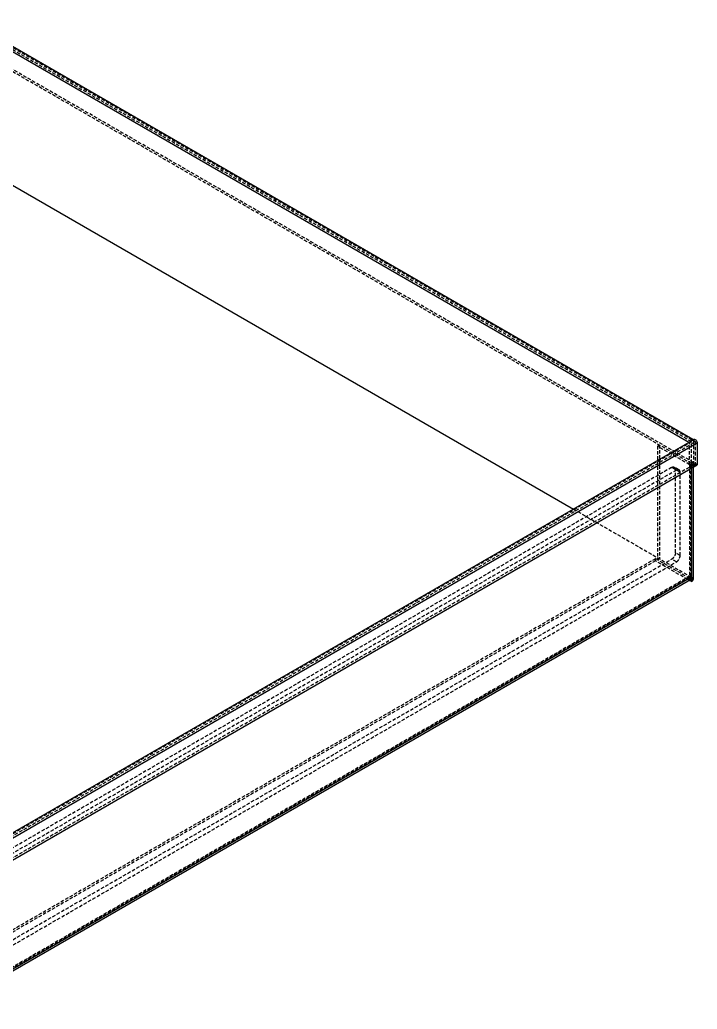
# Model space of a CAD drawing. Header units: millimetres. Extents: x 10653 to 40244, y 19163 to 29561.
# Drawn here: x 17873.1 to 18126.1, y 19945.5 to 20315 of the extents above; entities that cross this region are included whole.
import ezdxf

# ---------------------------------------------------------------- set-up
doc = ezdxf.new("R2010")
doc.units = ezdxf.units.MM
doc.linetypes.add('HIDDEN', pattern=[1.905, 1.27, -0.635])
doc.layers.add('02___PRT_ALL_AXES', color=7, linetype='Continuous')
doc.layers.add('DEFAULT_2', color=8, linetype='HIDDEN')

msp = doc.modelspace()

# ---------------------------------------------------------------- linework, layer by layer
at = {"color": 7, "linetype": 'Continuous'}
for p, q in [((18122.936, 20157.213), (17852.406, 20313.4)), ((18124.436, 20158.318), (17853.613, 20314.675)), ((17852.406, 20263.594), (18079.802, 20132.31)), ((18123.936, 20147.654), (18123.936, 20105.196)), ((18124.522, 20147.993), (18124.522, 20106.013)), ((18123.936, 20106.829), (17864.783, 19957.208)), ((18123.522, 20105.914), (17864.783, 19956.531)), ((18123.936, 20105.196), (18123.229, 20105.605))]:
    msp.add_line(p, q, dxfattribs=at)
at = {"color": 3, "linetype": 'Continuous'}
for p, q in [((17852.116, 20000.856), (18124.85, 20158.318)), ((17853.823, 19999.87), (18126.057, 20157.044)), ((18126.057, 20157.044), (18126.057, 20148.879)), ((17860.894, 19995.788), (18126.057, 20148.879)), ((18123.229, 20105.745), (18123.229, 20105.605))]:
    msp.add_line(p, q, dxfattribs=at)
at = {"color": 7, "linetype": 'Continuous'}
for points, knots in [([(18123.294, 20157.422), (18123.342, 20157.573), (18123.483, 20157.854), (18123.737, 20158.141), (18123.97, 20158.296), (18124.138, 20158.36), (18124.298, 20158.372), (18124.395, 20158.342), (18124.436, 20158.318)], [0, 0, 0, 0, 0.2957128, 0.5796635, 0.7052272, 0.8158571, 0.9123991, 1, 1, 1, 1]), ([(18124.436, 20158.318), (18124.451, 20158.31), (18124.509, 20158.27), (18124.554, 20158.212), (18124.579, 20158.164)], [0, 0, 0, 0, 0.2423189, 1, 1, 1, 1]), ([(18123.936, 20106.829), (18123.936, 20106.638), (18123.895, 20106.357), (18123.711, 20106.056), (18123.588, 20105.952), (18123.522, 20105.914)], [0, 0, 0, 0, 0.5476871, 0.7815608, 1, 1, 1, 1]), ([(18123.936, 20105.196), (18124.101, 20105.292), (18124.325, 20105.468), (18124.494, 20105.778), (18124.522, 20105.937), (18124.522, 20106.013)], [0, 0, 0, 0, 0.547692, 0.7815607, 1, 1, 1, 1])]:
    msp.add_open_spline(points, degree=3, knots=knots, dxfattribs=at)
at = {"color": 3, "linetype": 'Continuous'}
msp.add_open_spline([(18124.85, 20158.319), (18124.9, 20158.347), (18125.026, 20158.38), (18125.228, 20158.339), (18125.434, 20158.226), (18125.705, 20157.986), (18125.959, 20157.593), (18126.057, 20157.223), (18126.057, 20157.044)], degree=3, knots=[0, 0, 0, 0, 0.0871518, 0.1868783, 0.3045667, 0.4387124, 0.7301534, 1, 1, 1, 1], dxfattribs=at)
at = {"layer": '02___PRT_ALL_AXES', "color": 8, "linetype": 'HIDDEN'}
msp.add_line((17843.216, 19994.563), (18125.35, 20157.452), dxfattribs=at)
at = {"layer": 'DEFAULT_2', "color": 8, "linetype": 'HIDDEN'}
for p, q in [((17852.406, 20315.033), (18126.057, 20157.044)), ((18123.936, 20157.452), (17853.113, 20313.809)), ((18123.936, 20149.287), (17853.113, 20305.644)), ((18124.643, 20149.696), (17853.82, 20306.052)), ((17842.509, 19994.971), (18124.643, 20157.861)), ((18123.229, 20157.044), (18122.936, 20157.213)), ((18123.229, 20148.879), (18123.229, 20157.044)), ((18123.936, 20147.654), (18123.936, 20157.452)), ((18124.643, 20157.861), (18124.643, 20148.879)), ((18125.35, 20157.452), (18125.35, 20148.471)), ((18111.915, 20156.227), (18111.208, 20155.819)), ((18123.229, 20148.879), (18111.208, 20155.819)), ((18111.208, 20155.819), (18111.208, 20113.361)), ((18111.915, 20156.227), (18111.915, 20113.769)), ((18124.643, 20149.696), (18123.229, 20148.879)), ((17843.216, 19986.398), (18123.229, 20148.063)), ((18116.511, 20147.859), (17855.59, 19997.216)), ((18118.279, 20146.838), (17857.358, 19996.196)), ((18119.693, 20146.021), (18116.511, 20147.859)), ((18119.279, 20146.937), (18117.511, 20147.958)), ((18117.926, 20116.015), (18117.926, 20147.042)), ((18119.693, 20114.994), (18119.693, 20146.021)), ((18123.229, 20148.063), (18124.643, 20148.879)), ((18123.229, 20148.879), (18123.229, 20105.745)), ((18123.229, 20148.063), (18123.936, 20147.654)), ((18124.011, 20149.242), (18123.266, 20148.856)), ((18123.522, 20148.471), (18123.522, 20106.013)), ((18124.522, 20148.471), (18124.522, 20147.993)), ((18124.643, 20148.879), (18125.35, 20149.287)), ((18124.643, 20148.879), (18125.35, 20148.471)), ((18126.057, 20148.879), (18125.35, 20149.287)), ((18079.802, 20132.31), (18123.936, 20106.829)), ((18110.501, 20113.769), (17831.195, 19952.513)), ((18110.501, 20112.953), (17831.195, 19951.696)), ((17855.59, 19962.923), (18116.511, 20113.565)), ((17857.358, 19961.903), (18118.279, 20112.545)), ((18123.229, 20106.421), (18110.501, 20113.769)), ((18110.501, 20112.953), (18110.501, 20113.769)), ((18122.522, 20106.013), (18110.501, 20112.953)), ((18111.915, 20113.769), (18111.208, 20113.361)), ((18118.279, 20112.545), (18116.511, 20113.565)), ((18119.693, 20114.994), (18117.926, 20116.015)), ((18123.229, 20107.238), (17843.216, 19945.573)), ((18123.022, 20106.78), (17843.716, 19945.523)), ((18122.522, 20106.013), (18122.522, 20106.829)), ((18122.599, 20105.971), (18122.56, 20106.808))]:
    msp.add_line(p, q, dxfattribs=at)
for centre, radius, start, end in [((18122.777, 20148.096), 0.905, 57.24995, 60.01965), ((18123.032, 20147.72), 1.809, 57.24995, 60.01965), ((18122.974, 20107.612), 0.905, 239.98147, 242.75124), ((18123.427, 20107.579), 1.809, 239.98147, 242.75124), ((18123.184, 20106.012), 0.338, 0.04138, 11.06234)]:
    msp.add_arc(centre, radius, start, end, dxfattribs=at)
for points, knots in [([(18123.229, 20157.044), (18123.229, 20157.074), (18123.235, 20157.202), (18123.263, 20157.329), (18123.294, 20157.422)], [0, 0, 0, 0, 0.2343033, 1, 1, 1, 1]), ([(18124.579, 20158.164), (18124.59, 20158.143), (18124.63, 20158.047), (18124.643, 20157.941), (18124.643, 20157.861)], [0, 0, 0, 0, 0.2283093, 1, 1, 1, 1]), ([(18124.643, 20157.861), (18124.643, 20157.956), (18124.666, 20158.134), (18124.783, 20158.28), (18124.85, 20158.319)], [0, 0, 0, 0, 0.5508158, 1, 1, 1, 1]), ([(18116.511, 20147.859), (18116.677, 20147.954), (18116.941, 20148.059), (18117.294, 20148.051), (18117.445, 20147.996), (18117.511, 20147.958)], [0, 0, 0, 0, 0.5476894, 0.781559, 1, 1, 1, 1]), ([(18117.511, 20147.958), (18117.577, 20147.919), (18117.701, 20147.816), (18117.885, 20147.514), (18117.926, 20147.233), (18117.926, 20147.042)], [0, 0, 0, 0, 0.2184396, 0.4523086, 1, 1, 1, 1]), ([(18119.279, 20146.937), (18119.213, 20146.975), (18119.062, 20147.03), (18118.709, 20147.039), (18118.445, 20146.933), (18118.279, 20146.838)], [0, 0, 0, 0, 0.218441, 0.4523106, 1, 1, 1, 1]), ([(18119.693, 20146.021), (18119.693, 20146.212), (18119.653, 20146.494), (18119.469, 20146.795), (18119.345, 20146.899), (18119.279, 20146.937)], [0, 0, 0, 0, 0.5476914, 0.7815604, 1, 1, 1, 1]), ([(18123.229, 20148.063), (18123.312, 20148.11), (18123.454, 20148.219), (18123.522, 20148.393), (18123.522, 20148.471)], [0, 0, 0, 0, 0.5507647, 1, 1, 1, 1]), ([(18123.522, 20148.471), (18123.522, 20148.543), (18123.464, 20148.703), (18123.339, 20148.809), (18123.266, 20148.856)], [0, 0, 0, 0, 0.4538659, 1, 1, 1, 1]), ([(18123.936, 20147.654), (18124.101, 20147.75), (18124.325, 20147.926), (18124.494, 20148.236), (18124.522, 20148.395), (18124.522, 20148.471)], [0, 0, 0, 0, 0.5476889, 0.781562, 1, 1, 1, 1]), ([(18124.522, 20148.471), (18124.522, 20148.615), (18124.407, 20148.935), (18124.157, 20149.148), (18124.011, 20149.242)], [0, 0, 0, 0, 0.4538659, 1, 1, 1, 1]), ([(18117.926, 20116.015), (18117.926, 20115.783), (18117.839, 20115.294), (18117.536, 20114.607), (18117.092, 20114.001), (18116.712, 20113.681), (18116.511, 20113.565)], [0, 0, 0, 0, 0.2372262, 0.5000016, 0.7627761, 1, 1, 1, 1]), ([(18118.279, 20112.545), (18118.48, 20112.661), (18118.86, 20112.98), (18119.303, 20113.587), (18119.606, 20114.274), (18119.693, 20114.762), (18119.693, 20114.994)], [0, 0, 0, 0, 0.2372239, 0.4999984, 0.7627738, 1, 1, 1, 1]), ([(18123.022, 20106.78), (18122.959, 20106.744), (18122.792, 20106.713), (18122.638, 20106.769), (18122.56, 20106.808)], [0, 0, 0, 0, 0.4538698, 1, 1, 1, 1]), ([(18123.522, 20105.914), (18123.397, 20105.841), (18123.062, 20105.781), (18122.753, 20105.891), (18122.599, 20105.971)], [0, 0, 0, 0, 0.4538698, 1, 1, 1, 1]), ([(18123.229, 20107.238), (18123.229, 20107.142), (18123.206, 20106.965), (18123.089, 20106.819), (18123.022, 20106.78)], [0, 0, 0, 0, 0.5507628, 1, 1, 1, 1]), ([(18123.516, 20106.077), (18123.509, 20106.11), (18123.458, 20106.256), (18123.331, 20106.362), (18123.229, 20106.421)], [0, 0, 0, 0, 0.22088, 1, 1, 1, 1]), ([(18123.229, 20105.605), (18123.312, 20105.652), (18123.454, 20105.761), (18123.522, 20105.935), (18123.522, 20106.013)], [0, 0, 0, 0, 0.5507659, 1, 1, 1, 1]), ([(18124.522, 20106.013), (18124.522, 20106.089), (18124.494, 20106.248), (18124.325, 20106.558), (18124.101, 20106.734), (18123.936, 20106.829)], [0, 0, 0, 0, 0.2184388, 0.4523073, 1, 1, 1, 1])]:
    msp.add_open_spline(points, degree=3, knots=knots, dxfattribs=at)

doc.saveas('drawing.dxf')
